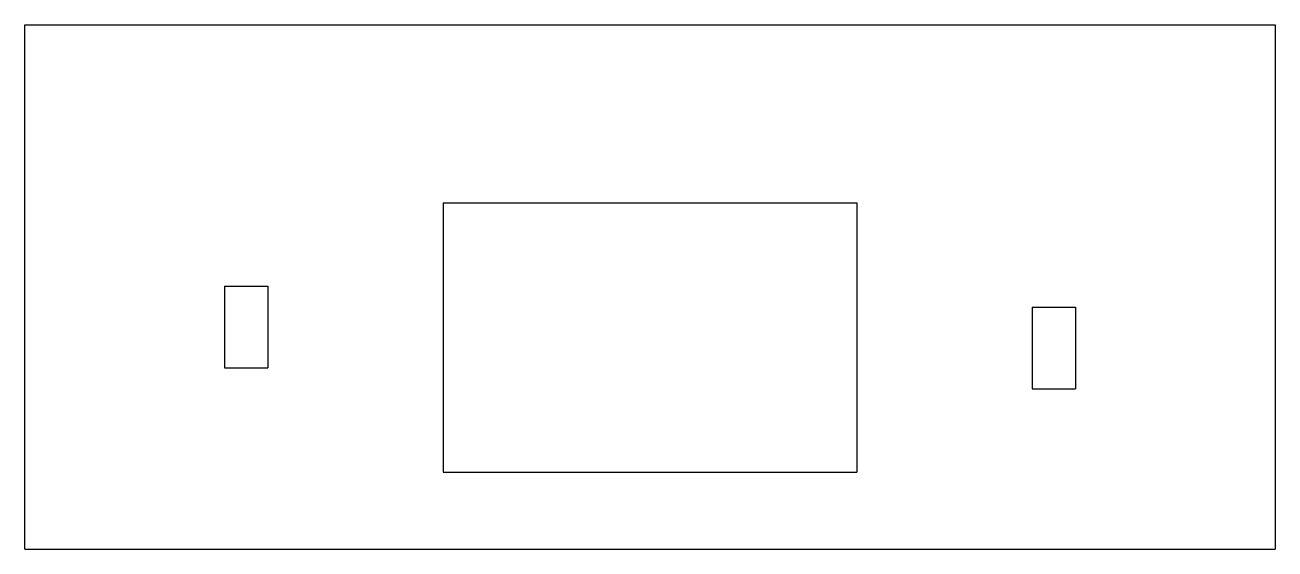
# Model space of a CAD drawing. Header units: millimetres. Extents: x 0 to 260, y 0 to 109.
import ezdxf

# ---------------------------------------------------------------- set-up
doc = ezdxf.new("R2010")
doc.units = ezdxf.units.MM
doc.layers.add('flat', color=7, linetype='CONTINUOUS')

msp = doc.modelspace()

# ---------------------------------------------------------------- linework, layer by layer
at = {"layer": 'flat'}
for p, q in [((0, 0), (0, 109)), ((0, 109), (260, 109)), ((260, 109), (260, 0)), ((87, 72), (87, 16)), ((87, 72), (173, 72)), ((173, 72), (173, 16)), ((41.5, 54.7), (41.5, 37.7)), ((41.5, 54.7), (50.5, 54.7)), ((50.5, 54.7), (50.5, 37.7)), ((209.5, 50.3), (209.5, 33.3)), ((209.5, 50.3), (218.5, 50.3)), ((218.5, 50.3), (218.5, 33.3)), ((41.5, 37.7), (50.5, 37.7)), ((209.5, 33.3), (218.5, 33.3)), ((87, 16), (173, 16)), ((0, 0), (260, 0))]:
    msp.add_line(p, q, dxfattribs=at)

doc.saveas('drawing.dxf')
